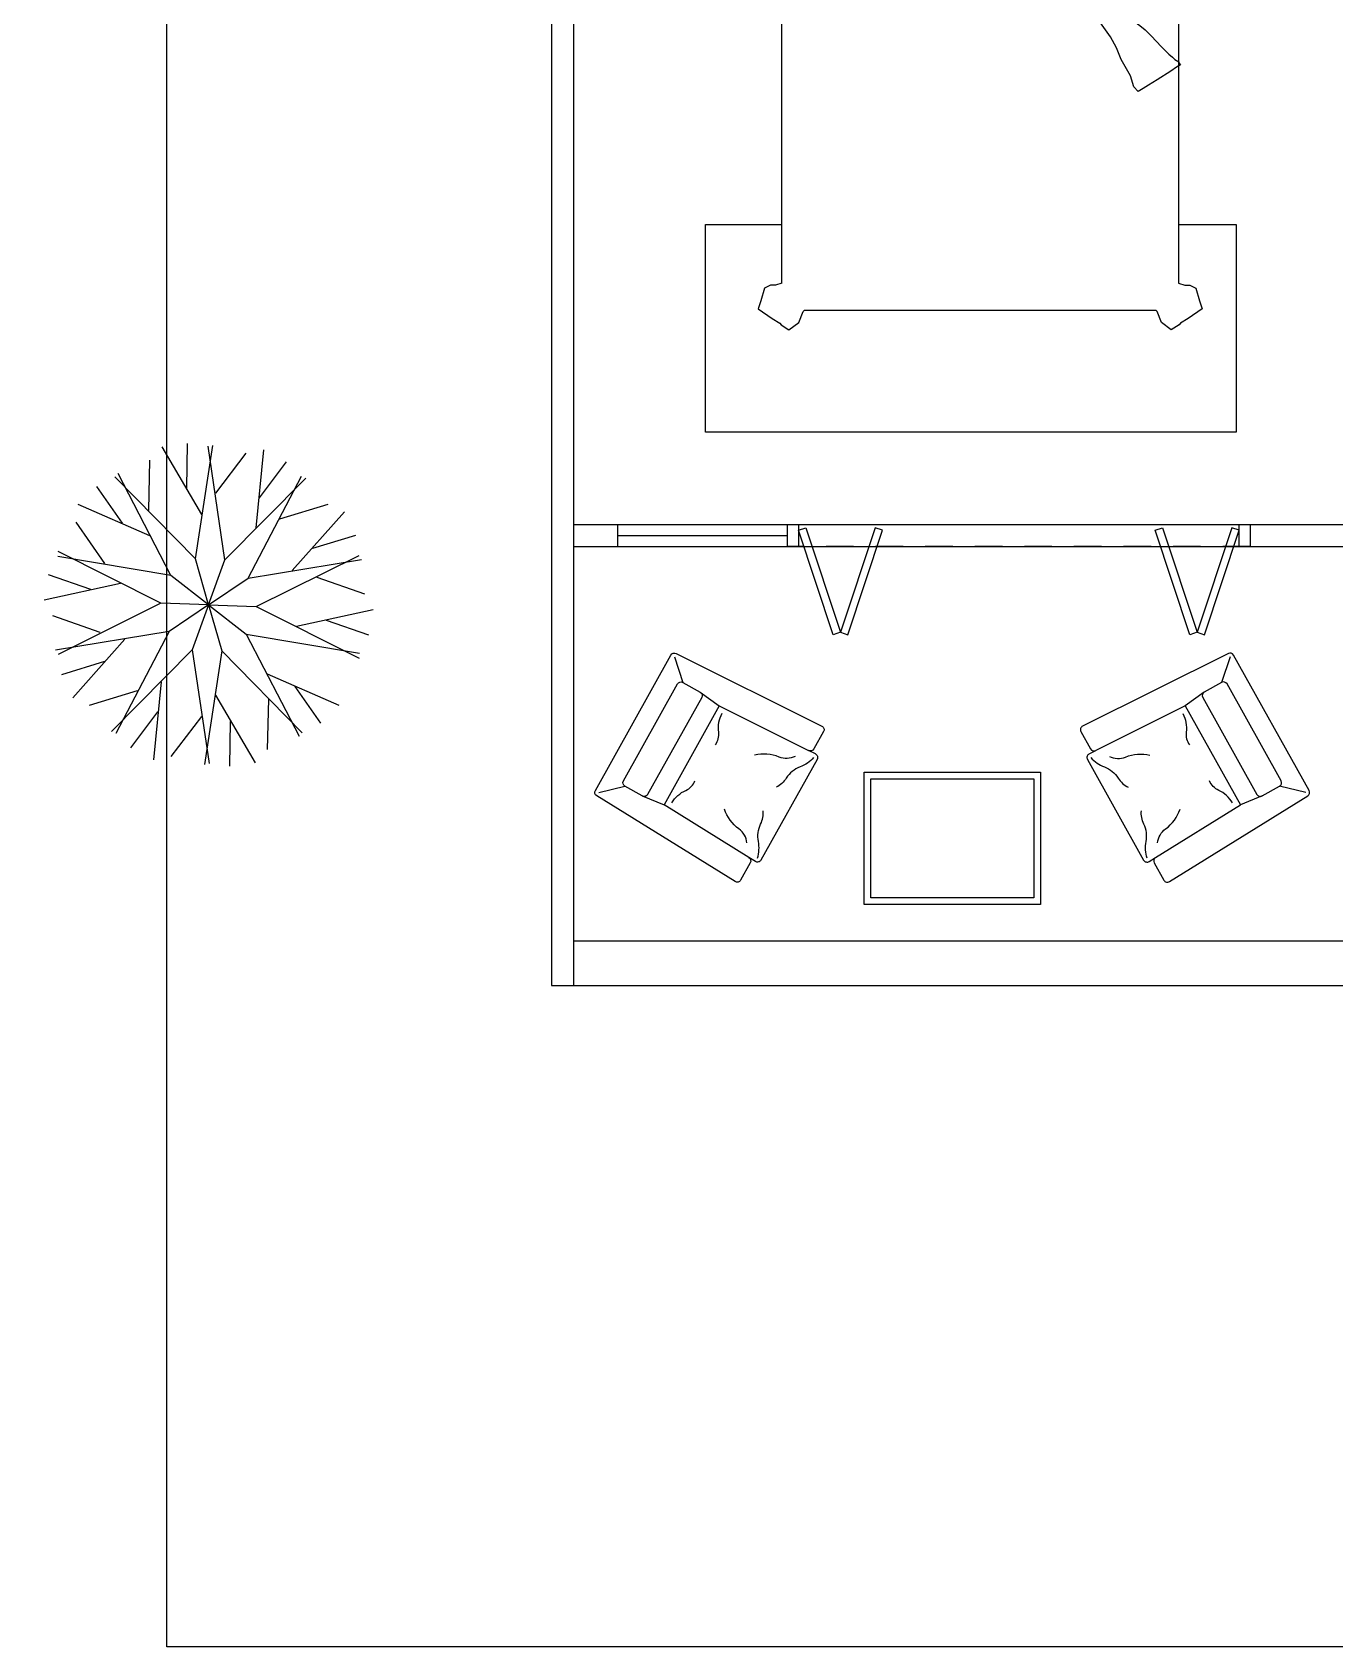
# Model space of a CAD drawing. Header units: inches. Extents: x 232 to 336, y -86 to 33.
# Drawn here: x 298.84 to 304.75, y -86.38 to -79.05 of the extents above; entities that cross this region are included whole.
import ezdxf

# ---------------------------------------------------------------- set-up
doc = ezdxf.new("R2010")
doc.units = ezdxf.units.IN
doc.header["$MEASUREMENT"] = 0
doc.linetypes.add('HIDDEN2', pattern=[0.1875, 0.125, -0.0625])
for name, color, linetype in [('CEILING', 6, 'HIDDEN2'), ('FUR', 9, 'Continuous'), ('HATCH', 251, 'Continuous'), ('IFF-FURN-DETAIL', 250, 'Continuous'), ('line', 1, 'Continuous'), ('line2', 1, 'Continuous'), ('OPEN', 2, 'Continuous')]:
    doc.layers.add(name, color=color, linetype=linetype)

# ---------------------------------------------------------------- blocks, each defined once
blk = doc.blocks.new('-BED180')
at = {"layer": 'FUR'}
for points in [[(-1.875, 0.9), (-1.8846, 0.9289), (-1.8846, 0.9519), (-1.8978, 0.9784), (-1.9562, 0.9951), (-1.9914, 1.0068), (-2.0363, 0.9438), (-2.0571, 0.9093), (-2.0639, 0.9024), (-2.0872, 0.8674), (-2.0538, 0.8228), (-2.0045, 0.8031), (-2, 0.7986)], [(0, -0.9), (0, 0.9), (-1.875, 0.9)], [(-0.6009, 0.4491), (-0.6009, 0.5683), (-0.6353, 0.6239), (-0.6512, 0.6503), (-0.6644, 0.6689), (-0.6777, 0.6821), (-0.6909, 0.7033), (-0.7068, 0.7245), (-0.7253, 0.7483), (-0.7517, 0.7748), (-0.7809, 0.8013), (-0.7994, 0.8198), (-0.8364, 0.8569), (-0.8496, 0.8727), (-0.8602, 0.8833), (-0.8708, 0.9019), (-0.8761, 0.9019), (-0.884, 0.9098), (-0.8946, 0.8913), (-0.9131, 0.8648), (-0.9528, 0.8039), (-0.9766, 0.7642), (-0.9925, 0.7404), (-1.0057, 0.7165), (-1.0057, 0.7165), (-0.9846, 0.698), (-0.9343, 0.6821), (-0.8602, 0.6398), (-0.8073, 0.6186), (-0.757, 0.5921), (-0.683, 0.5391), (-0.6486, 0.51), (-0.63, 0.4888), (-0.6115, 0.465), (-0.6013, 0.4497)], [(-0.06, -0.8699), (-0.06, 0.8699)], [(-2, 0.7986), (-2, -0.7986)], [(-0.2817, 0.6399), (-0.3281, 0.6559), (-0.3441, 0.6577), (-0.3561, 0.6585), (-0.3994, 0.6666), (-0.4369, 0.6702), (-0.4744, 0.672), (-0.5207, 0.6809), (-0.535, 0.6756), (-0.5525, 0.6734), (-0.5457, 0.6345), (-0.5475, 0.5881), (-0.5457, 0.556), (-0.5457, 0.4632), (-0.5404, 0.4364), (-0.5386, 0.4132), (-0.535, 0.39), (-0.5332, 0.3632), (-0.5297, 0.3293), (-0.5261, 0.3025), (-0.5261, 0.2793)], [(-0.1602, 0.3098), (-0.156, 0.3781), (-0.1517, 0.408), (-0.1474, 0.4465), (-0.1474, 0.4892), (-0.1432, 0.5618), (-0.1389, 0.5917), (-0.1346, 0.6216), (-0.1303, 0.6515), (-0.1303, 0.6814), (-0.173, 0.6686), (-0.2371, 0.6515), (-0.3011, 0.6344), (-0.3224, 0.6302), (-0.3395, 0.6216)], [(-0.616, 0.4626), (-0.616, 0.4263), (-0.616, 0.4009), (-0.616, 0.3791), (-0.616, 0.35), (-0.616, 0.3137), (-0.616, 0.2774), (-0.616, 0.2447), (-0.616, 0.2193), (-0.616, 0.2084), (-0.616, 0.1757), (-0.616, 0.1575), (-0.616, 0.0958), (-0.6124, 0.0849), (-0.6196, 0.0413), (-0.6196, 0.0123), (-0.616, -0.0095), (-0.616, -0.0386), (-0.6196, -0.0749), (-0.6196, -0.1039), (-0.6196, -0.1257), (-0.616, -0.1548), (-0.6196, -0.1911), (-0.6196, -0.2056), (-0.6124, -0.271), (-0.6233, -0.3182), (-0.6233, -0.3436), (-0.6233, -0.3727), (-0.6233, -0.4017), (-0.6269, -0.4671), (-0.6269, -0.4962), (-0.6196, -0.5615), (-0.6269, -0.6305), (-0.6305, -0.6596), (-0.6233, -0.6923), (-0.6196, -0.7286), (-0.6269, -0.7468), (-0.6269, -0.7649), (-0.6233, -0.794), (-0.6196, -0.8194), (-0.6124, -0.8339), (-0.6196, -0.8702), (-0.6341, -0.8993)], [(-0.6013, 0.4556), (-0.6047, 0.1635), (-0.6047, 0.0279), (-0.6047, -0.0173), (-0.6082, -0.0834), (-0.6047, -0.1564), (-0.6047, -0.2886), (-0.6082, -0.3546), (-0.6082, -0.4172), (-0.6082, -0.4798), (-0.6047, -0.5493), (-0.6082, -0.6119), (-0.6117, -0.6641), (-0.6117, -0.7162), (-0.6117, -0.7615), (-0.6186, -0.8171), (-0.6186, -0.8519), (-0.6082, -0.8866), (-0.6063, -0.9)], [(-0.5314, 0.3757), (-0.5332, 0.3525), (-0.5386, 0.3221), (-0.5439, 0.2882), (-0.5475, 0.2597), (-0.5511, 0.2258), (-0.5528, 0.1793), (-0.5564, 0.1294), (-0.5582, 0.083), (-0.56, 0.0508), (-0.5618, 0.0258), (-0.56, 0.0205), (-0.5279, 0.0365), (-0.51, 0.0401), (-0.4654, 0.049), (-0.4244, 0.0562), (-0.3941, 0.058), (-0.3495, 0.058), (-0.3192, 0.0615), (-0.2978, 0.0651), (-0.2906, 0.0669)], [(-0.156, 0.3568), (-0.1432, 0.2457), (-0.1303, 0.1432), (-0.1346, 0.0321), (-0.1602, 0.0321), (-0.2029, 0.0492), (-0.2413, 0.0535), (-0.2755, 0.062), (-0.3011, 0.0706), (-0.3139, 0.0791), (-0.331, 0.0834)], [(-0.5314, -0.4094), (-0.5332, -0.3862), (-0.5386, -0.3559), (-0.5439, -0.322), (-0.5475, -0.2934), (-0.5511, -0.2595), (-0.5528, -0.2131), (-0.5564, -0.1631), (-0.5582, -0.1167), (-0.56, -0.0846), (-0.5618, -0.0596), (-0.56, -0.0542), (-0.5279, -0.0703), (-0.51, -0.0738), (-0.4654, -0.0828), (-0.4244, -0.0899), (-0.3941, -0.0917), (-0.3495, -0.0917), (-0.3192, -0.0953), (-0.2978, -0.0988), (-0.2906, -0.1006)], [(-0.156, -0.3905), (-0.1432, -0.2795), (-0.1303, -0.1769), (-0.1346, -0.0659), (-0.1602, -0.0659), (-0.2029, -0.083), (-0.2413, -0.0872), (-0.2755, -0.0958), (-0.3011, -0.1043), (-0.3139, -0.1129), (-0.331, -0.1171)], [(-0.2817, -0.6736), (-0.3281, -0.6897), (-0.3441, -0.6914), (-0.3561, -0.6922), (-0.3994, -0.7004), (-0.4369, -0.7039), (-0.4744, -0.7057), (-0.5207, -0.7147), (-0.535, -0.7093), (-0.5525, -0.7071), (-0.5457, -0.6682), (-0.5475, -0.6218), (-0.5457, -0.5897), (-0.5457, -0.4969), (-0.5404, -0.4701), (-0.5386, -0.4469), (-0.535, -0.4237), (-0.5332, -0.3969), (-0.5297, -0.363), (-0.5261, -0.3362), (-0.5261, -0.313)], [(-0.1602, -0.3435), (-0.156, -0.4119), (-0.1517, -0.4418), (-0.1474, -0.4802), (-0.1474, -0.5229), (-0.1432, -0.5955), (-0.1389, -0.6254), (-0.1346, -0.6554), (-0.1303, -0.6853), (-0.1303, -0.7152), (-0.173, -0.7023), (-0.2371, -0.6853), (-0.3011, -0.6682), (-0.3224, -0.6639), (-0.3395, -0.6554)], [(-1.875, -0.9), (-1.8846, -0.9289), (-1.8846, -0.9519), (-1.8978, -0.9784), (-1.9562, -0.9951), (-1.9914, -1.0068), (-2.0363, -0.9438), (-2.0571, -0.9093), (-2.0639, -0.9024), (-2.0872, -0.8674), (-2.0538, -0.8228), (-2.0045, -0.8031), (-2, -0.7986)], [(-1.875, -0.9), (0, -0.9)]]:
    blk.add_lwpolyline(points, dxfattribs=at)
for centre, start, end in [((-0.0299, 0.8699), 90, 180), ((-0.0299, -0.8699), 180, 270)]:
    blk.add_arc(centre, 0.0301, start, end, dxfattribs=at)
blk = doc.blocks.new('A$C6B490D39')
at = {"layer": 'FUR', "xscale": -1, "rotation": 270}
blk.add_blockref('-BED180', (1.0068, 2.0872, 0), dxfattribs=at)
blk = doc.blocks.new('1X-LAMP1')
at = {"color": 0, "linetype": 'ByBlock'}
for p, q in [((0.033, -0.058), (-0.59, 1.022)), ((0.033, -0.058), (-0.59, 1.022)), ((0.033, 0.058), (-0.59, -1.022)), ((0.033, 0.058), (-0.59, -1.022)), ((-0.067, 0), (1.18, 0)), ((-0.067, 0), (1.18, 0))]:
    blk.add_line(p, q, dxfattribs=at)
at = {"color": 0, "linetype": 'ByBlock', "const_width": 0.0333}
for points in [[(-0.481, 0.833), (-0.582, 1.009)], [(-0.481, 0.833), (-0.582, 1.009)], [(0.962, 0), (1.165, 0)], [(0.962, 0), (1.165, 0)], [(-0.481, -0.833), (-0.582, -1.009)], [(-0.481, -0.833), (-0.582, -1.009)]]:
    blk.add_lwpolyline(points, dxfattribs=at)
at = {"color": 0, "linetype": 'ByBlock'}
blk.add_circle((0, 0), 1, dxfattribs=at)
at = {"layer": 'IFF-FURN-DETAIL', "linetype": 'ByBlock'}
for radius in [0.867, 0.867, 0.367, 0.367]:
    blk.add_circle((0, 0), radius, dxfattribs=at)
blk = doc.blocks.new('A$C37404BAE')
at = {"layer": 'FUR', "elevation": 0}
blk.add_lwpolyline([(0, 0.5), (0, 0), (0.55, 0), (0.55, 0.5)], close=True, dxfattribs=at)
at = {"layer": 'FUR', "xscale": -0.1500000000014552, "yscale": 0.1500000000014552, "zscale": 1.2, "rotation": 90}
blk.add_blockref('1X-LAMP1', (0.275, 0.25, 0), dxfattribs=at)
blk = doc.blocks.new('F-CHR1A')
at = {"layer": 'FUR'}
for points in [[(0.1749, 0.4613, 1.546334), (0.1901, 0.501, 0.125632), (-0.1901, 0.501, 1.546334), (-0.1749, 0.4613, -0.13377)], [(-0.215, 0.3644), (-0.225, 0.05, 0.414214), (-0.175, 0), (0.175, 0, 0.414214), (0.225, 0.05), (0.215, 0.3646, 0.405101), (0.165, 0.413), (-0.165, 0.4128, 0.404761)]]:
    blk.add_lwpolyline(points, format="xyb", close=True, dxfattribs=at)
for points in [[(-0.1258, 0.4727), (-0.115, 0.4129)], [(-0.0861, 0.4129), (-0.0747, 0.4805)], [(-0.025, 0.4842), (-0.015, 0.4129)], [(0.017, 0.413), (0.025, 0.4842)], [(0.0747, 0.4805), (0.085, 0.413)], [(0.1175, 0.413), (0.1256, 0.4727)]]:
    blk.add_lwpolyline(points, dxfattribs=at)
for points in [[(-0.2161, 0.3538), (-0.2239, 0.1056, -0.937553), (-0.2627, 0.1042), (-0.2451, 0.352, -0.867885), (-0.2161, 0.3538, -0.179819)], [(0.2161, 0.3538), (0.2239, 0.1056, 0.937553), (0.2627, 0.1042), (0.2451, 0.352, 0.867885), (0.2161, 0.3538, 0.179819)]]:
    blk.add_lwpolyline(points, format="xyb", dxfattribs=at)
blk = doc.blocks.new('A$C50485CD1')
at = {"layer": 'FUR'}
blk.add_blockref('F-CHR1A', (0.2627, 0), dxfattribs=at)
blk = doc.blocks.new('A$Cd2129d45')
for points in [[(0.3835, 2.2447), (0.3835, 2.5694), (2.5343, 2.5694), (2.5343, 2.2447)], [(0.0017, 2.1237), (0.0017, 2.2447), (2.8652, 2.2447), (2.8652, 2.1237)]]:
    blk.add_lwpolyline(points, close=True)
at = {"xscale": -1}
for name, p in [('A$C50485CD1', (1.3864, 2.4042)), ('A$C50485CD1', (2.0802, 2.4042)), ('A$C6B490D39', (2.4382, 0, 0))]:
    blk.add_blockref(name, p, dxfattribs=at)
at = {"xscale": -1, "rotation": 270}
for p in [(0, 1.5171), (2.3769, 1.5171)]:
    blk.add_blockref('A$C37404BAE', p, dxfattribs=at)
blk = doc.blocks.new('A$Cf422b83b')
at = {"layer": 'CEILING'}
blk.add_lwpolyline([(0, 0), (2.1, 0), (2.1, 0.1), (0, 0.1)], close=True, dxfattribs=at)
at = {"layer": 'OPEN'}
for points in [[(0.05, 0.025), (0.0832, 0.014), (0.2406, 0.4886), (0.2074, 0.4996)], [(0.4312, 0.025), (0.398, 0.014), (0.2406, 0.4886), (0.2738, 0.4996)], [(1.6688, 0.025), (1.702, 0.014), (1.8594, 0.4886), (1.8262, 0.4996)], [(2.05, 0.025), (2.0168, 0.014), (1.8594, 0.4886), (1.8926, 0.4996)], [(0, 0), (0.05, 0), (0.05, 0.1), (0, 0.1)], [(2.05, 0), (2.1, 0), (2.1, 0.1), (2.05, 0.1)]]:
    blk.add_lwpolyline(points, close=True, dxfattribs=at)
blk = doc.blocks.new('LNG-13')
at = {"color": 0, "linetype": 'ByBlock'}
for p, q in [((36, 95.4), (36, 5.3)), ((792.8, 79), (54.8, 113.4)), ((810, -642.6), (810, 61.1)), ((0, -29.1), (0, -552.4)), ((18.8, -11.1), (53.2, -12.7)), ((505.8, -33.7), (53.2, -12.7)), ((505.8, -33.7), (53.2, -12.7)), ((612, -20.8), (505.8, -33.7)), ((612, -20.8), (505.8, -33.7)), ((505.8, -33.7), (505.8, -547.8)), ((505.8, -33.7), (505.8, -547.8)), ((594, -38.8), (594, -542.8)), ((594, -38.8), (594, -542.8)), ((702, -20.8), (612, -20.8)), ((702, -20.8), (612, -20.8)), ((720, -542.8), (720, -38.8)), ((720, -542.8), (720, -38.8)), ((18.8, -570.4), (53.2, -568.8)), ((53.2, -568.8), (505.8, -547.8)), ((53.2, -568.8), (505.8, -547.8)), ((612, -560.8), (505.8, -547.8)), ((612, -560.8), (505.8, -547.8)), ((612, -560.8), (702, -560.8)), ((612, -560.8), (702, -560.8)), ((36, -586.8), (36, -676.9)), ((54.8, -694.9), (792.8, -660.6))]:
    blk.add_line(p, q, dxfattribs=at)
for centre, start, end in [((54, 95.4), 87.337, 180), ((792, 61.1), 0, 87.337), ((54, 5.3), 180, 267.337), ((18, -29.1), 87.337, 180), ((612, -38.8), 90, 180), ((612, -38.8), 90, 180), ((702, -38.8), 0, 90), ((702, -38.8), 0, 90), ((18, -552.4), 180, 272.663), ((54, -586.8), 92.663, 180), ((612, -542.8), 180, 270), ((612, -542.8), 180, 270), ((702, -542.8), 270, 0), ((702, -542.8), 270, 0), ((792, -642.6), 272.663, 0), ((54, -676.9), 180, 272.663)]:
    blk.add_arc(centre, 18, start, end, dxfattribs=at)
at = {"layer": 'IFF-FURN-DETAIL', "linetype": 'ByBlock'}
for p, q in [((792, 61.1), (702, -20.8)), ((792, 61.1), (702, -20.8)), ((792, -642.6), (702, -560.8)), ((792, -642.6), (702, -560.8))]:
    blk.add_line(p, q, dxfattribs=at)
for points in [[(18, -29.1, 0.13045), (50.9, -97, -0.166434), (80.6, -171.3, 0.138962), (100.4, -229.7, -0.132288)], [(18, -29.1, 0.13045), (50.9, -97, -0.166434), (80.6, -171.3, 0.138962), (100.4, -229.7, -0.132288)], [(93.5, -66.3, 0.215808), (155.9, -103.9, -0.158378), (256.9, -150.5, -0.75133)], [(93.5, -66.3, 0.215808), (155.9, -103.9, -0.158378), (256.9, -150.5, -0.75133)], [(479, -58.8, -0.157856), (451.6, -139.4, 0.195258), (436.5, -197, 0.506042)], [(479, -58.8, -0.157856), (451.6, -139.4, 0.195258), (436.5, -197, 0.506042)], [(18, -552.4, -0.13045), (50.9, -484.5, 0.166434), (80.6, -410.2, -0.138962), (100.4, -351.8, 0.132288)], [(18, -552.4, -0.13045), (50.9, -484.5, 0.166434), (80.6, -410.2, -0.138962), (100.4, -351.8, 0.132288)], [(93.5, -515.2, -0.215808), (155.9, -477.6, 0.158378), (256.9, -431, 0.75133)], [(93.5, -515.2, -0.215808), (155.9, -477.6, 0.158378), (256.9, -431, 0.75133)], [(479, -522.8, 0.157856), (451.6, -442.1, -0.195258), (436.5, -384.5, -0.506042)], [(479, -522.8, 0.157856), (451.6, -442.1, -0.195258), (436.5, -384.5, -0.506042)]]:
    blk.add_lwpolyline(points, format="xyb", dxfattribs=at)
blk = doc.blocks.new('A$C8130078e')
at = {"layer": 'FUR', "elevation": 0}
for points in [[(1.2451, 0.5777), (1.2451, 1.1777), (2.0451, 1.1777), (2.0451, 0.5777)], [(1.2751, 0.6077), (1.2751, 1.1477), (2.0151, 1.1477), (2.0151, 0.6077)]]:
    blk.add_lwpolyline(points, close=True, dxfattribs=at)
at = {"layer": 'FUR', "yscale": 0.001000000000203727, "zscale": 0.001}
for p, xscale, rotation in [((1.046, 0.4938, 0), 0.0009999999961954015, 209.1672762588592), ((2.2443, 0.4938, 0), -0.0009999999995654722, 150.8291309769328)]:
    blk.add_blockref('LNG-13', p, dxfattribs=dict(at, xscale=xscale, rotation=rotation))
blk = doc.blocks.new('A$Cb22fbed4')
at = {"layer": 'HATCH', "color": 106, "elevation": 16.481}
for points in [[(0.3928, 0.6499), (0.2761, 0.8178)], [(0.349, 0.7156), (0.3417, 0.8324)], [(0.4293, 0.4162), (0.3855, 0.533), (0.4074, 0.8324)], [(0.4625, 0.5364), (0.3955, 0.8289)], [(0.425, 0.7081), (0.4963, 0.8188)], [(0.5371, 0.6267), (0.5414, 0.8312)], [(0.5403, 0.7056), (0.6031, 0.8044)], [(0.2542, 0.6499), (0.2469, 0.7813)], [(0.4293, 0.4162), (0.4625, 0.5364), (0.6562, 0.7658)], [(0.5269, 0.4939), (0.6445, 0.7699)], [(0.3855, 0.533), (0.1594, 0.7302)], [(0.4293, 0.4162), (0.3252, 0.485), (0.1669, 0.7401)], [(0.1884, 0.6112), (0.1138, 0.7015)], [(0.5974, 0.6549), (0.7201, 0.7025)], [(0.6402, 0.5231), (0.7639, 0.686)], [(0.2624, 0.5838), (0.0693, 0.6511)], [(0.1503, 0.5023), (0.0671, 0.6044)], [(0.6892, 0.585), (0.7981, 0.6281)], [(0.4293, 0.4162), (0.5269, 0.4939), (0.8184, 0.5656)], [(0.5539, 0.4217), (0.8113, 0.5759)], [(0.3252, 0.485), (0.0264, 0.5116)], [(0.4293, 0.4162), (0.3046, 0.4107), (0.0267, 0.524)], [(0.7056, 0.5105), (0.8329, 0.4768)], [(0.1958, 0.4537), (0, 0.3946)], [(0.1198, 0.4324), (0.0064, 0.4616)], [(0.4293, 0.4162), (0.5539, 0.4217), (0.8319, 0.3084)], [(0.6628, 0.3787), (0.8586, 0.4378)], [(0.4293, 0.4162), (0.3317, 0.3385), (0.0402, 0.2668)], [(0.3046, 0.4107), (0.0473, 0.2565)], [(0.4293, 0.4162), (0.396, 0.296), (0.2024, 0.0666)], [(0.4293, 0.4162), (0.5334, 0.3474), (0.6916, 0.0924)], [(0.4293, 0.4162), (0.4731, 0.2994), (0.4512, 0)], [(0.7388, 0.4), (0.8522, 0.3708)], [(0.153, 0.3219), (0.0257, 0.3556)], [(0.3317, 0.3385), (0.2141, 0.0625)], [(0.5334, 0.3474), (0.8322, 0.3208)], [(0.2183, 0.3093), (0.0947, 0.1464)], [(0.396, 0.296), (0.4631, 0.0035)], [(0.4731, 0.2994), (0.6992, 0.1022)], [(0.1694, 0.2474), (0.0605, 0.2043)], [(0.5961, 0.2486), (0.7893, 0.1814)], [(0.6702, 0.2212), (0.7447, 0.1309)], [(0.2612, 0.1775), (0.1384, 0.1299)], [(0.3215, 0.2057), (0.3172, 0.0013)], [(0.4658, 0.1825), (0.5825, 0.0146)], [(0.6044, 0.1825), (0.6117, 0.0511)], [(0.3182, 0.1268), (0.2555, 0.028)], [(0.4336, 0.1243), (0.3622, 0.0136)], [(0.5095, 0.1168), (0.5168, 0)]]:
    blk.add_lwpolyline(points, dxfattribs=at)

msp = doc.modelspace()

# ---------------------------------------------------------------- linework, layer by layer
at = {"layer": 'line', "color": 251}
msp.add_lwpolyline([(304.0438, -79.9236), (304.306, -79.9236), (304.306, -80.8657), (301.8975, -80.8657), (301.8975, -79.9236), (302.2438, -79.9236)], dxfattribs=at)
at = {"layer": 'line2', "color": 3}
msp.add_lwpolyline([(299.4531, -63.1473), (315.3531, -63.1473), (315.3531, -86.3773), (299.4531, -86.3773)], close=True, dxfattribs=at)
for points in [[(301.1984, -76.6092), (301.1984, -83.3773)], [(301.2984, -76.6092), (301.2984, -83.3773)], [(301.2984, -81.2852), (304.8984, -81.2852)], [(301.4999, -81.3852), (301.4999, -81.2852)], [(301.2984, -81.3852), (304.8984, -81.3852)], [(301.4999, -81.3352), (302.2694, -81.3352)], [(301.2984, -83.1739), (304.8984, -83.1739)], [(301.1984, -83.3773), (301.2984, -83.3773)], [(301.2984, -83.3773), (304.8984, -83.3773)]]:
    msp.add_lwpolyline(points, dxfattribs=at)

# ---------------------------------------------------------------- block references
at = {"layer": 'line', "color": 3, "xscale": -1}
msp.add_blockref('A$Cd2129d45', (304.5751, -80.4013, 0), dxfattribs=at)
at = {"layer": 'line', "color": 3, "xscale": 1.737345794992221, "yscale": 1.737345794992221, "zscale": 1.737345794992221, "rotation": 355.5125417259276}
msp.add_blockref('A$Cb22fbed4', (298.8424, -82.3119, -28.6332), dxfattribs=at)
at = {"layer": 'line2', "color": 3, "xscale": -1, "rotation": 180}
msp.add_blockref('A$Cf422b83b', (302.2694, -81.2852), dxfattribs=at)
at = {"layer": 'line2', "color": 3, "rotation": 180}
msp.add_blockref('A$C8130078e', (304.6623, -81.8315), dxfattribs=at)

doc.saveas('drawing.dxf')
